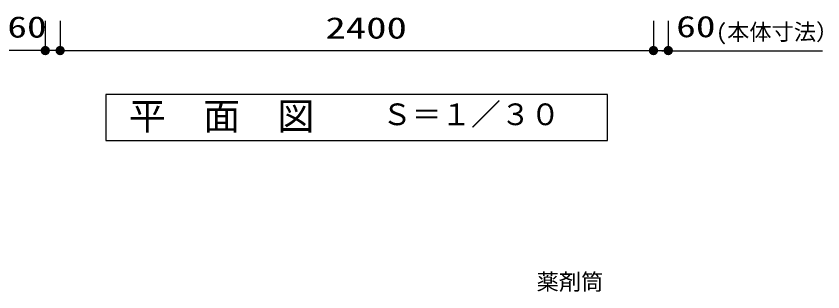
# Model space of a CAD drawing. Units: millimetres, scale not verified. Extents: x -9773 to 7545, y -7063 to 5014.
# Drawn here: x -6978 to -3714, y -2157 to -1040 of the extents above; entities that cross this region are included whole.
import ezdxf
from ezdxf.enums import TextEntityAlignment as Align

# ---------------------------------------------------------------- set-up
doc = ezdxf.new("R2010")
doc.units = ezdxf.units.MM
doc.header["$LTSCALE"] = 30
doc.layers.add('0-1_KIKI', color=3, linetype='Continuous', lineweight=25)
doc.layers.add('0-5_MOJI', color=7, linetype='Continuous', lineweight=25)
doc.styles.add('MS Gothic', font='')
doc.styles.add('ＭＳ ゴシック', font='')
doc.styles.get('MS Gothic').set_extended_font_data('MS Gothic')
doc.styles.get('ＭＳ ゴシック').set_extended_font_data('MS Gothic')

msp = doc.modelspace()

# ---------------------------------------------------------------- linework, layer by layer
at = {"layer": '0-1_KIKI'}
msp.add_lwpolyline([(-4585.06, -1543.29), (-4585.06, -1356.98), (-6614.39, -1356.98), (-6614.39, -1543.29)], close=True, dxfattribs=at)
at = {"layer": '0-5_MOJI', "color": 4}
for p, q in [((-6859.73, -1059.34), (-6859.73, -1179.34)), ((-6799.73, -1059.34), (-6799.73, -1179.34)), ((-6799.73, -1059.34), (-6799.73, -1179.34)), ((-4399.73, -1059.34), (-4399.73, -1179.34)), ((-4399.73, -1059.34), (-4399.73, -1179.34)), ((-4339.73, -1059.34), (-4339.73, -1179.34)), ((-6859.73, -1179.34), (-7068.19, -1179.34)), ((-6799.73, -1179.34), (-6859.73, -1179.34)), ((-6799.73, -1179.34), (-4399.73, -1179.34)), ((-4399.73, -1179.34), (-4339.73, -1179.34)), ((-4365.16, -1180.4), (-3716.35, -1180.4))]:
    msp.add_line(p, q, dxfattribs=at)
at = {"layer": '0-5_MOJI'}
for points in [[(-6877.05, -1172.17), (-6859.73, -1179.34), (-6878.11, -1175.69)], [(-6875.32, -1168.93), (-6859.73, -1179.34), (-6877.05, -1172.17)], [(-6872.98, -1166.08), (-6859.73, -1179.34), (-6875.32, -1168.93)], [(-6870.14, -1163.75), (-6859.73, -1179.34), (-6872.98, -1166.08)], [(-6866.9, -1162.02), (-6859.73, -1179.34), (-6870.14, -1163.75)], [(-6863.38, -1160.95), (-6859.73, -1179.34), (-6866.9, -1162.02)], [(-6859.73, -1160.59), (-6859.73, -1179.34), (-6863.38, -1160.95)], [(-6856.07, -1160.95), (-6859.73, -1179.34), (-6859.73, -1160.59)], [(-6852.55, -1162.02), (-6859.73, -1179.34), (-6856.07, -1160.95)], [(-6849.31, -1163.75), (-6859.73, -1179.34), (-6852.55, -1162.02)], [(-6846.47, -1166.08), (-6859.73, -1179.34), (-6849.31, -1163.75)], [(-6844.14, -1168.93), (-6859.73, -1179.34), (-6846.47, -1166.08)], [(-6842.4, -1172.17), (-6859.73, -1179.34), (-6844.14, -1168.93)], [(-6841.34, -1175.69), (-6859.73, -1179.34), (-6842.4, -1172.17)], [(-6817.05, -1172.17), (-6799.73, -1179.34), (-6818.11, -1175.69)], [(-6817.05, -1172.17), (-6799.73, -1179.34), (-6818.11, -1175.69)], [(-6815.32, -1168.93), (-6799.73, -1179.34), (-6817.05, -1172.17)], [(-6815.32, -1168.93), (-6799.73, -1179.34), (-6817.05, -1172.17)], [(-6812.98, -1166.08), (-6799.73, -1179.34), (-6815.32, -1168.93)], [(-6812.98, -1166.08), (-6799.73, -1179.34), (-6815.32, -1168.93)], [(-6810.14, -1163.75), (-6799.73, -1179.34), (-6812.98, -1166.08)], [(-6810.14, -1163.75), (-6799.73, -1179.34), (-6812.98, -1166.08)], [(-6806.9, -1162.02), (-6799.73, -1179.34), (-6810.14, -1163.75)], [(-6806.9, -1162.02), (-6799.73, -1179.34), (-6810.14, -1163.75)], [(-6803.38, -1160.95), (-6799.73, -1179.34), (-6806.9, -1162.02)], [(-6803.38, -1160.95), (-6799.73, -1179.34), (-6806.9, -1162.02)], [(-6799.73, -1160.59), (-6799.73, -1179.34), (-6803.38, -1160.95)], [(-6799.73, -1160.59), (-6799.73, -1179.34), (-6803.38, -1160.95)], [(-6796.07, -1160.95), (-6799.73, -1179.34), (-6799.73, -1160.59)], [(-6796.07, -1160.95), (-6799.73, -1179.34), (-6799.73, -1160.59)], [(-6792.55, -1162.02), (-6799.73, -1179.34), (-6796.07, -1160.95)], [(-6792.55, -1162.02), (-6799.73, -1179.34), (-6796.07, -1160.95)], [(-6789.31, -1163.75), (-6799.73, -1179.34), (-6792.55, -1162.02)], [(-6789.31, -1163.75), (-6799.73, -1179.34), (-6792.55, -1162.02)], [(-6786.47, -1166.08), (-6799.73, -1179.34), (-6789.31, -1163.75)], [(-6786.47, -1166.08), (-6799.73, -1179.34), (-6789.31, -1163.75)], [(-6784.14, -1168.93), (-6799.73, -1179.34), (-6786.47, -1166.08)], [(-6784.14, -1168.93), (-6799.73, -1179.34), (-6786.47, -1166.08)], [(-6782.4, -1172.17), (-6799.73, -1179.34), (-6784.14, -1168.93)], [(-6782.4, -1172.17), (-6799.73, -1179.34), (-6784.14, -1168.93)], [(-6781.34, -1175.69), (-6799.73, -1179.34), (-6782.4, -1172.17)], [(-6781.34, -1175.69), (-6799.73, -1179.34), (-6782.4, -1172.17)], [(-4417.05, -1172.17), (-4399.73, -1179.34), (-4418.11, -1175.69)], [(-4417.05, -1172.17), (-4399.73, -1179.34), (-4418.11, -1175.69)], [(-4415.32, -1168.93), (-4399.73, -1179.34), (-4417.05, -1172.17)], [(-4415.32, -1168.93), (-4399.73, -1179.34), (-4417.05, -1172.17)], [(-4412.98, -1166.08), (-4399.73, -1179.34), (-4415.32, -1168.93)], [(-4412.98, -1166.08), (-4399.73, -1179.34), (-4415.32, -1168.93)], [(-4410.14, -1163.75), (-4399.73, -1179.34), (-4412.98, -1166.08)], [(-4410.14, -1163.75), (-4399.73, -1179.34), (-4412.98, -1166.08)], [(-4406.9, -1162.02), (-4399.73, -1179.34), (-4410.14, -1163.75)], [(-4406.9, -1162.02), (-4399.73, -1179.34), (-4410.14, -1163.75)], [(-4403.38, -1160.95), (-4399.73, -1179.34), (-4406.9, -1162.02)], [(-4403.38, -1160.95), (-4399.73, -1179.34), (-4406.9, -1162.02)], [(-4399.73, -1160.59), (-4399.73, -1179.34), (-4403.38, -1160.95)], [(-4399.73, -1160.59), (-4399.73, -1179.34), (-4403.38, -1160.95)], [(-4396.07, -1160.95), (-4399.73, -1179.34), (-4399.73, -1160.59)], [(-4396.07, -1160.95), (-4399.73, -1179.34), (-4399.73, -1160.59)], [(-4392.55, -1162.02), (-4399.73, -1179.34), (-4396.07, -1160.95)], [(-4392.55, -1162.02), (-4399.73, -1179.34), (-4396.07, -1160.95)], [(-4389.31, -1163.75), (-4399.73, -1179.34), (-4392.55, -1162.02)], [(-4389.31, -1163.75), (-4399.73, -1179.34), (-4392.55, -1162.02)], [(-4386.47, -1166.08), (-4399.73, -1179.34), (-4389.31, -1163.75)], [(-4386.47, -1166.08), (-4399.73, -1179.34), (-4389.31, -1163.75)], [(-4384.14, -1168.93), (-4399.73, -1179.34), (-4386.47, -1166.08)], [(-4384.14, -1168.93), (-4399.73, -1179.34), (-4386.47, -1166.08)], [(-4382.4, -1172.17), (-4399.73, -1179.34), (-4384.14, -1168.93)], [(-4382.4, -1172.17), (-4399.73, -1179.34), (-4384.14, -1168.93)], [(-4381.34, -1175.69), (-4399.73, -1179.34), (-4382.4, -1172.17)], [(-4381.34, -1175.69), (-4399.73, -1179.34), (-4382.4, -1172.17)], [(-4357.05, -1172.17), (-4339.73, -1179.34), (-4358.11, -1175.69)], [(-4355.32, -1168.93), (-4339.73, -1179.34), (-4357.05, -1172.17)], [(-4352.98, -1166.08), (-4339.73, -1179.34), (-4355.32, -1168.93)], [(-4350.14, -1163.75), (-4339.73, -1179.34), (-4352.98, -1166.08)], [(-4346.9, -1162.02), (-4339.73, -1179.34), (-4350.14, -1163.75)], [(-4343.38, -1160.95), (-4339.73, -1179.34), (-4346.9, -1162.02)], [(-4339.73, -1160.59), (-4339.73, -1179.34), (-4343.38, -1160.95)], [(-4336.07, -1160.95), (-4339.73, -1179.34), (-4339.73, -1160.59)], [(-4332.55, -1162.02), (-4339.73, -1179.34), (-4336.07, -1160.95)], [(-4329.31, -1163.75), (-4339.73, -1179.34), (-4332.55, -1162.02)], [(-4326.47, -1166.08), (-4339.73, -1179.34), (-4329.31, -1163.75)], [(-4324.14, -1168.93), (-4339.73, -1179.34), (-4326.47, -1166.08)], [(-4322.4, -1172.17), (-4339.73, -1179.34), (-4324.14, -1168.93)], [(-4321.34, -1175.69), (-4339.73, -1179.34), (-4322.4, -1172.17)], [(-6878.11, -1175.69), (-6859.73, -1179.34), (-6878.48, -1179.34)], [(-6878.48, -1179.34), (-6859.73, -1179.34), (-6878.11, -1183)], [(-6878.11, -1183), (-6859.73, -1179.34), (-6877.05, -1186.52)], [(-6877.05, -1186.52), (-6859.73, -1179.34), (-6875.32, -1189.76)], [(-6875.32, -1189.76), (-6859.73, -1179.34), (-6872.98, -1192.6)], [(-6872.98, -1192.6), (-6859.73, -1179.34), (-6870.14, -1194.93)], [(-6870.14, -1194.93), (-6859.73, -1179.34), (-6866.9, -1196.67)], [(-6866.9, -1196.67), (-6859.73, -1179.34), (-6863.38, -1197.73)], [(-6863.38, -1197.73), (-6859.73, -1179.34), (-6859.73, -1198.09)], [(-6840.98, -1179.34), (-6859.73, -1179.34), (-6841.34, -1175.69)], [(-6859.73, -1198.09), (-6859.73, -1179.34), (-6856.07, -1197.73)], [(-6856.07, -1197.73), (-6859.73, -1179.34), (-6852.55, -1196.67)], [(-6852.55, -1196.67), (-6859.73, -1179.34), (-6849.31, -1194.93)], [(-6849.31, -1194.93), (-6859.73, -1179.34), (-6846.47, -1192.6)], [(-6846.47, -1192.6), (-6859.73, -1179.34), (-6844.14, -1189.76)], [(-6844.14, -1189.76), (-6859.73, -1179.34), (-6842.4, -1186.52)], [(-6842.4, -1186.52), (-6859.73, -1179.34), (-6841.34, -1183)], [(-6841.34, -1183), (-6859.73, -1179.34), (-6840.98, -1179.34)], [(-6818.11, -1175.69), (-6799.73, -1179.34), (-6818.48, -1179.34)], [(-6818.11, -1175.69), (-6799.73, -1179.34), (-6818.48, -1179.34)], [(-6818.48, -1179.34), (-6799.73, -1179.34), (-6818.11, -1183)], [(-6818.48, -1179.34), (-6799.73, -1179.34), (-6818.11, -1183)], [(-6818.11, -1183), (-6799.73, -1179.34), (-6817.05, -1186.52)], [(-6818.11, -1183), (-6799.73, -1179.34), (-6817.05, -1186.52)], [(-6817.05, -1186.52), (-6799.73, -1179.34), (-6815.32, -1189.76)], [(-6817.05, -1186.52), (-6799.73, -1179.34), (-6815.32, -1189.76)], [(-6815.32, -1189.76), (-6799.73, -1179.34), (-6812.98, -1192.6)], [(-6815.32, -1189.76), (-6799.73, -1179.34), (-6812.98, -1192.6)], [(-6812.98, -1192.6), (-6799.73, -1179.34), (-6810.14, -1194.93)], [(-6812.98, -1192.6), (-6799.73, -1179.34), (-6810.14, -1194.93)], [(-6810.14, -1194.93), (-6799.73, -1179.34), (-6806.9, -1196.67)], [(-6810.14, -1194.93), (-6799.73, -1179.34), (-6806.9, -1196.67)], [(-6806.9, -1196.67), (-6799.73, -1179.34), (-6803.38, -1197.73)], [(-6806.9, -1196.67), (-6799.73, -1179.34), (-6803.38, -1197.73)], [(-6803.38, -1197.73), (-6799.73, -1179.34), (-6799.73, -1198.09)], [(-6803.38, -1197.73), (-6799.73, -1179.34), (-6799.73, -1198.09)], [(-6780.98, -1179.34), (-6799.73, -1179.34), (-6781.34, -1175.69)], [(-6780.98, -1179.34), (-6799.73, -1179.34), (-6781.34, -1175.69)], [(-6799.73, -1198.09), (-6799.73, -1179.34), (-6796.07, -1197.73)], [(-6796.07, -1197.73), (-6799.73, -1179.34), (-6792.55, -1196.67)], [(-6792.55, -1196.67), (-6799.73, -1179.34), (-6789.31, -1194.93)], [(-6789.31, -1194.93), (-6799.73, -1179.34), (-6786.47, -1192.6)], [(-6786.47, -1192.6), (-6799.73, -1179.34), (-6784.14, -1189.76)], [(-6784.14, -1189.76), (-6799.73, -1179.34), (-6782.4, -1186.52)], [(-6782.4, -1186.52), (-6799.73, -1179.34), (-6781.34, -1183)], [(-6781.34, -1183), (-6799.73, -1179.34), (-6780.98, -1179.34)], [(-6799.73, -1198.09), (-6799.73, -1179.34), (-6796.07, -1197.73)], [(-6796.07, -1197.73), (-6799.73, -1179.34), (-6792.55, -1196.67)], [(-6792.55, -1196.67), (-6799.73, -1179.34), (-6789.31, -1194.93)], [(-6789.31, -1194.93), (-6799.73, -1179.34), (-6786.47, -1192.6)], [(-6786.47, -1192.6), (-6799.73, -1179.34), (-6784.14, -1189.76)], [(-6784.14, -1189.76), (-6799.73, -1179.34), (-6782.4, -1186.52)], [(-6782.4, -1186.52), (-6799.73, -1179.34), (-6781.34, -1183)], [(-6781.34, -1183), (-6799.73, -1179.34), (-6780.98, -1179.34)], [(-4418.11, -1175.69), (-4399.73, -1179.34), (-4418.48, -1179.34)], [(-4418.11, -1175.69), (-4399.73, -1179.34), (-4418.48, -1179.34)], [(-4418.48, -1179.34), (-4399.73, -1179.34), (-4418.11, -1183)], [(-4418.48, -1179.34), (-4399.73, -1179.34), (-4418.11, -1183)], [(-4418.11, -1183), (-4399.73, -1179.34), (-4417.05, -1186.52)], [(-4418.11, -1183), (-4399.73, -1179.34), (-4417.05, -1186.52)], [(-4417.05, -1186.52), (-4399.73, -1179.34), (-4415.32, -1189.76)], [(-4417.05, -1186.52), (-4399.73, -1179.34), (-4415.32, -1189.76)], [(-4415.32, -1189.76), (-4399.73, -1179.34), (-4412.98, -1192.6)], [(-4415.32, -1189.76), (-4399.73, -1179.34), (-4412.98, -1192.6)], [(-4412.98, -1192.6), (-4399.73, -1179.34), (-4410.14, -1194.93)], [(-4412.98, -1192.6), (-4399.73, -1179.34), (-4410.14, -1194.93)], [(-4410.14, -1194.93), (-4399.73, -1179.34), (-4406.9, -1196.67)], [(-4410.14, -1194.93), (-4399.73, -1179.34), (-4406.9, -1196.67)], [(-4406.9, -1196.67), (-4399.73, -1179.34), (-4403.38, -1197.73)], [(-4406.9, -1196.67), (-4399.73, -1179.34), (-4403.38, -1197.73)], [(-4403.38, -1197.73), (-4399.73, -1179.34), (-4399.73, -1198.09)], [(-4403.38, -1197.73), (-4399.73, -1179.34), (-4399.73, -1198.09)], [(-4380.98, -1179.34), (-4399.73, -1179.34), (-4381.34, -1175.69)], [(-4380.98, -1179.34), (-4399.73, -1179.34), (-4381.34, -1175.69)], [(-4399.73, -1198.09), (-4399.73, -1179.34), (-4396.07, -1197.73)], [(-4396.07, -1197.73), (-4399.73, -1179.34), (-4392.55, -1196.67)], [(-4392.55, -1196.67), (-4399.73, -1179.34), (-4389.31, -1194.93)], [(-4389.31, -1194.93), (-4399.73, -1179.34), (-4386.47, -1192.6)], [(-4386.47, -1192.6), (-4399.73, -1179.34), (-4384.14, -1189.76)], [(-4384.14, -1189.76), (-4399.73, -1179.34), (-4382.4, -1186.52)], [(-4382.4, -1186.52), (-4399.73, -1179.34), (-4381.34, -1183)], [(-4381.34, -1183), (-4399.73, -1179.34), (-4380.98, -1179.34)], [(-4399.73, -1198.09), (-4399.73, -1179.34), (-4396.07, -1197.73)], [(-4396.07, -1197.73), (-4399.73, -1179.34), (-4392.55, -1196.67)], [(-4392.55, -1196.67), (-4399.73, -1179.34), (-4389.31, -1194.93)], [(-4389.31, -1194.93), (-4399.73, -1179.34), (-4386.47, -1192.6)], [(-4386.47, -1192.6), (-4399.73, -1179.34), (-4384.14, -1189.76)], [(-4384.14, -1189.76), (-4399.73, -1179.34), (-4382.4, -1186.52)], [(-4382.4, -1186.52), (-4399.73, -1179.34), (-4381.34, -1183)], [(-4381.34, -1183), (-4399.73, -1179.34), (-4380.98, -1179.34)], [(-4358.11, -1175.69), (-4339.73, -1179.34), (-4358.48, -1179.34)], [(-4358.48, -1179.34), (-4339.73, -1179.34), (-4358.11, -1183)], [(-4358.11, -1183), (-4339.73, -1179.34), (-4357.05, -1186.52)], [(-4357.05, -1186.52), (-4339.73, -1179.34), (-4355.32, -1189.76)], [(-4355.32, -1189.76), (-4339.73, -1179.34), (-4352.98, -1192.6)], [(-4352.98, -1192.6), (-4339.73, -1179.34), (-4350.14, -1194.93)], [(-4350.14, -1194.93), (-4339.73, -1179.34), (-4346.9, -1196.67)], [(-4346.9, -1196.67), (-4339.73, -1179.34), (-4343.38, -1197.73)], [(-4343.38, -1197.73), (-4339.73, -1179.34), (-4339.73, -1198.09)], [(-4320.98, -1179.34), (-4339.73, -1179.34), (-4321.34, -1175.69)], [(-4339.73, -1198.09), (-4339.73, -1179.34), (-4336.07, -1197.73)], [(-4336.07, -1197.73), (-4339.73, -1179.34), (-4332.55, -1196.67)], [(-4332.55, -1196.67), (-4339.73, -1179.34), (-4329.31, -1194.93)], [(-4329.31, -1194.93), (-4339.73, -1179.34), (-4326.47, -1192.6)], [(-4326.47, -1192.6), (-4339.73, -1179.34), (-4324.14, -1189.76)], [(-4324.14, -1189.76), (-4339.73, -1179.34), (-4322.4, -1186.52)], [(-4322.4, -1186.52), (-4339.73, -1179.34), (-4321.34, -1183)], [(-4321.34, -1183), (-4339.73, -1179.34), (-4320.98, -1179.34)]]:
    msp.add_solid(points, dxfattribs=at)

# ---------------------------------------------------------------- texts
at = {"layer": '0-1_KIKI', "color": 4, "style": 'MS Gothic'}
for s, height, p in [('平\u3000面\u3000図', 110, (-6521.54, -1533.13)), ('Ｓ＝１／３０', 87.98, (-5497.31, -1507.91)), ('薬剤筒', 65.98, (-4872.44, -2168.64))]:
    msp.add_text(s, height=height, dxfattribs=at).set_placement(p, align=Align.BOTTOM_LEFT)
at = {"layer": '0-5_MOJI', "color": 3, "style": 'ＭＳ ゴシック'}
for s, width, p in [('60', 1.35, (-7013.28, -1152.95)), ('60', 1.35, (-4307.58, -1151.34)), ('2400', 1.4, (-5726.58, -1156.84))]:
    msp.add_text(s, height=86.59, dxfattribs=dict(at, width=width)).set_placement(p, align=Align.BOTTOM_LEFT)
at = {"layer": '0-5_MOJI', "color": 4, "style": 'MS Gothic'}
msp.add_text('(本体寸法）', height=65.98, dxfattribs=at).set_placement((-4146.75, -1156.84), align=Align.BOTTOM_LEFT)

doc.saveas('drawing.dxf')
